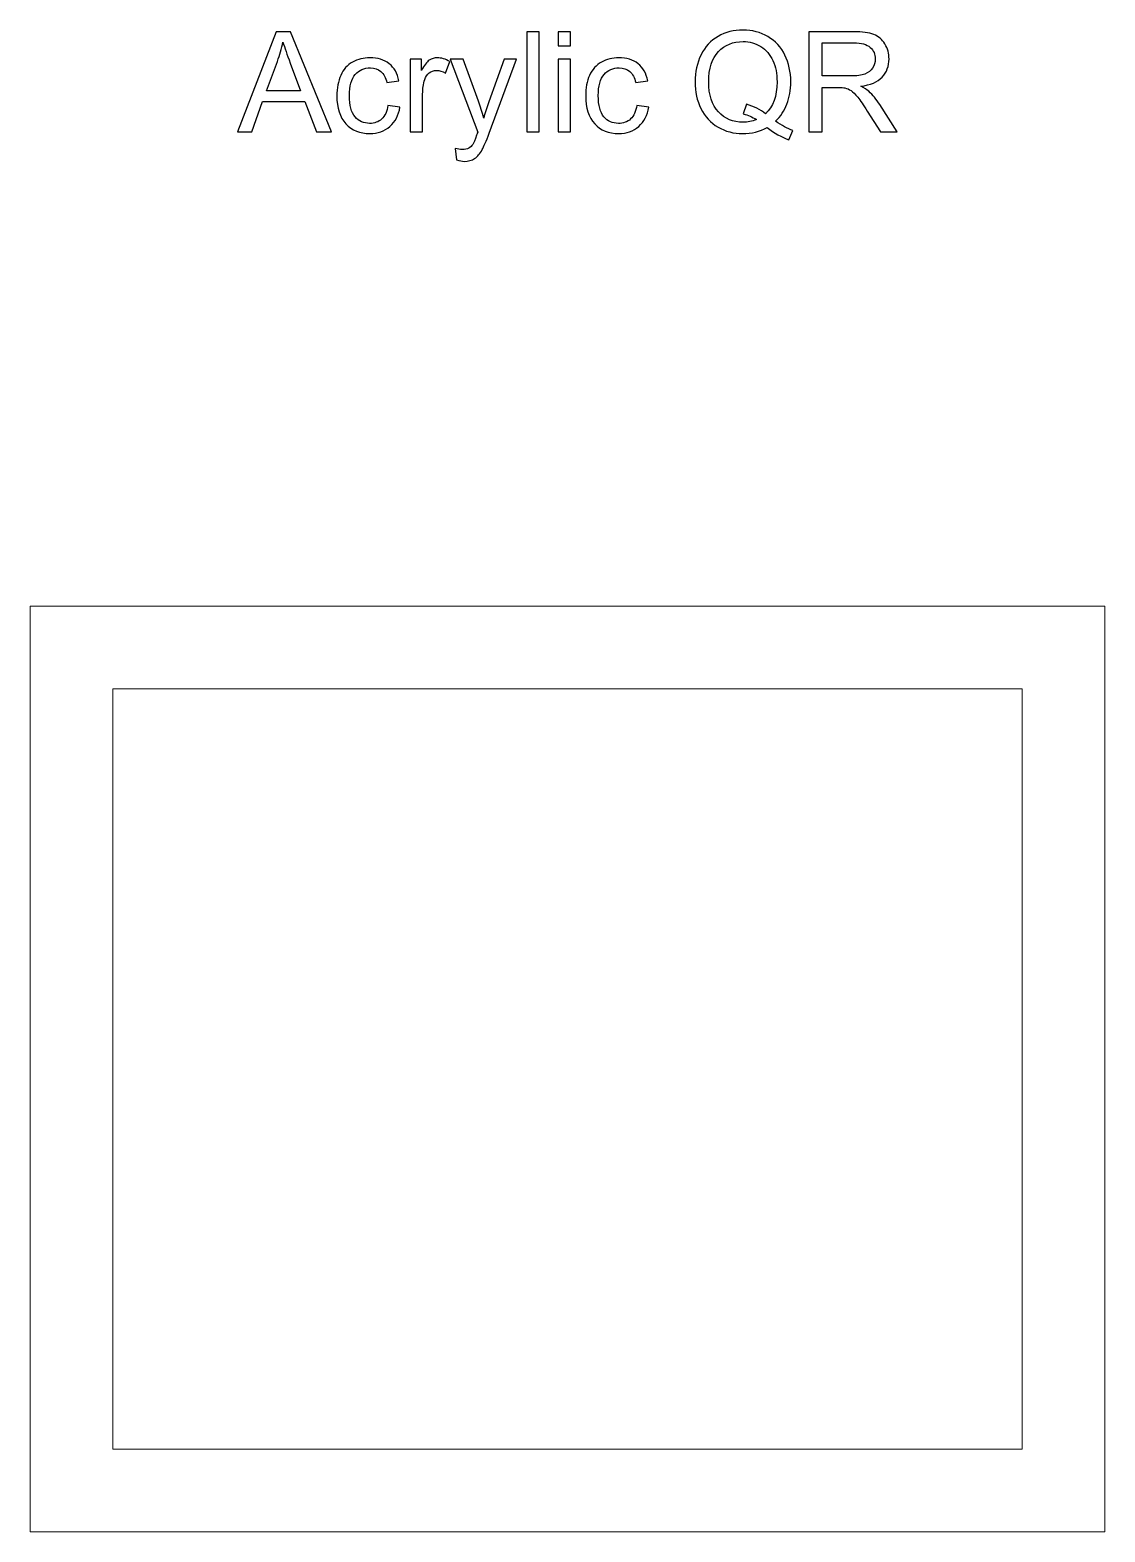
# Model space of a CAD drawing. Header units: centimetres. Extents: x -3.24 to 3.26, y -1.6 to 7.48.
import ezdxf

# ---------------------------------------------------------------- set-up
doc = ezdxf.new("R2010")
doc.units = ezdxf.units.CM
doc.header["$MEASUREMENT"] = 0
doc.layers.add('Layer 1', color=7, linetype='Continuous')

msp = doc.modelspace()

# ---------------------------------------------------------------- linework, layer by layer
at = {"layer": 'Layer 1', "color": 250, "lineweight": 20}
for points in [[(-3.23861, -1.60396), (3.26139, -1.60396), (3.26139, 3.99604), (-3.23861, 3.99604), (-3.23861, -1.60396)], [(-2.73861, -1.10396), (2.76139, -1.10396), (2.76139, 3.49604), (-2.73861, 3.49604), (-2.73861, -1.10396)]]:
    msp.add_lwpolyline(points, close=True, dxfattribs=at)
at = {"layer": 'Layer 1', "color": 250}
for points, knots in [([(-1.9834, 6.86341), (-1.9834, 6.86341), (-1.75085, 7.46963), (-1.75085, 7.46963), (-1.75085, 7.46963), (-1.66265, 7.46963), (-1.66265, 7.46963), (-1.66265, 7.46963), (-1.41585, 6.86341), (-1.41585, 6.86341), (-1.41585, 6.86341), (-1.50715, 6.86341), (-1.50715, 6.86341), (-1.50715, 6.86341), (-1.57728, 7.04714), (-1.57728, 7.04714), (-1.57728, 7.04714), (-1.83255, 7.04714), (-1.83255, 7.04714), (-1.83255, 7.04714), (-1.89831, 6.86341), (-1.89831, 6.86341), (-1.89831, 6.86341), (-1.9834, 6.86341), (-1.9834, 6.86341)], [0, 0, 0, 0, 0.125, 0.125, 0.125, 0.25, 0.25, 0.25, 0.375, 0.375, 0.375, 0.5, 0.5, 0.5, 0.625, 0.625, 0.625, 0.75, 0.75, 0.75, 0.875, 0.875, 0.875, 1, 1, 1, 1]), ([(-0.23459, 6.86341), (-0.23459, 6.86341), (-0.23459, 7.46963), (-0.23459, 7.46963), (-0.23459, 7.46963), (-0.16009, 7.46963), (-0.16009, 7.46963), (-0.16009, 7.46963), (-0.16009, 6.86341), (-0.16009, 6.86341), (-0.16009, 6.86341), (-0.23459, 6.86341), (-0.23459, 6.86341)], [0, 0, 0, 0, 0.25, 0.25, 0.25, 0.5, 0.5, 0.5, 0.75, 0.75, 0.75, 1, 1, 1, 1]), ([(-0.0448, 7.38496), (-0.0448, 7.38496), (-0.0448, 7.46963), (-0.0448, 7.46963), (-0.0448, 7.46963), (0.02971, 7.46963), (0.02971, 7.46963), (0.02971, 7.46963), (0.02971, 7.38496), (0.02971, 7.38496), (0.02971, 7.38496), (-0.0448, 7.38496), (-0.0448, 7.38496)], [0, 0, 0, 0, 0.25, 0.25, 0.25, 0.5, 0.5, 0.5, 0.75, 0.75, 0.75, 1, 1, 1, 1]), ([(1.26994, 6.92846), (1.30733, 6.90278), (1.34176, 6.88415), (1.37337, 6.8723), (1.37337, 6.8723), (1.34952, 6.81642), (1.34952, 6.81642), (1.30592, 6.83208), (1.26246, 6.85678), (1.21914, 6.89064), (1.17426, 6.86567), (1.12473, 6.85325), (1.07055, 6.85325), (1.0158, 6.85325), (0.96612, 6.86651), (0.92153, 6.8929), (0.87694, 6.91929), (0.84265, 6.95654), (0.81852, 7.00438), (0.79439, 7.05236), (0.7824, 7.10626), (0.7824, 7.16638), (0.7824, 7.22607), (0.79453, 7.28039), (0.8188, 7.3295), (0.84293, 7.37847), (0.87751, 7.41572), (0.92224, 7.4414), (0.96697, 7.46694), (1.01707, 7.47979), (1.07238, 7.47979), (1.12826, 7.47979), (1.17864, 7.46652), (1.22351, 7.43999), (1.26839, 7.41332), (1.30268, 7.37621), (1.32624, 7.32837), (1.34981, 7.28068), (1.36152, 7.22677), (1.36152, 7.1668), (1.36152, 7.11685), (1.3539, 7.07211), (1.33866, 7.03232), (1.32356, 6.99253), (1.30056, 6.95795), (1.26994, 6.92846)], [0, 0, 0, 0, 0.0666667, 0.0666667, 0.0666667, 0.1333333, 0.1333333, 0.1333333, 0.2, 0.2, 0.2, 0.2666667, 0.2666667, 0.2666667, 0.3333333, 0.3333333, 0.3333333, 0.4, 0.4, 0.4, 0.4666667, 0.4666667, 0.4666667, 0.5333333, 0.5333333, 0.5333333, 0.6, 0.6, 0.6, 0.6666667, 0.6666667, 0.6666667, 0.7333333, 0.7333333, 0.7333333, 0.8, 0.8, 0.8, 0.8666667, 0.8666667, 0.8666667, 0.9333333, 0.9333333, 0.9333333, 1, 1, 1, 1]), ([(1.47145, 6.86341), (1.47145, 6.86341), (1.47145, 7.46963), (1.47145, 7.46963), (1.47145, 7.46963), (1.74012, 7.46963), (1.74012, 7.46963), (1.79417, 7.46963), (1.83523, 7.46412), (1.86331, 7.45326), (1.8914, 7.44239), (1.91383, 7.4232), (1.93062, 7.39568), (1.94742, 7.36817), (1.95574, 7.33769), (1.95574, 7.30438), (1.95574, 7.26134), (1.94177, 7.22508), (1.91397, 7.19559), (1.88617, 7.16609), (1.84328, 7.14747), (1.78514, 7.13942), (1.80645, 7.12926), (1.82253, 7.1191), (1.83354, 7.10923), (1.85696, 7.08778), (1.87912, 7.06083), (1.89986, 7.02851), (1.89986, 7.02851), (2.00471, 6.86341), (2.00471, 6.86341), (2.00471, 6.86341), (1.90452, 6.86341), (1.90452, 6.86341), (1.90452, 6.86341), (1.82437, 6.98956), (1.82437, 6.98956), (1.80108, 7.02611), (1.78175, 7.05391), (1.76665, 7.07324), (1.75141, 7.09258), (1.73787, 7.10598), (1.72587, 7.11374), (1.71402, 7.12136), (1.70174, 7.12672), (1.68932, 7.12983), (1.68029, 7.13166), (1.66548, 7.13265), (1.64473, 7.13265), (1.64473, 7.13265), (1.55188, 7.13265), (1.55188, 7.13265), (1.55188, 7.13265), (1.55188, 6.86341), (1.55188, 6.86341), (1.55188, 6.86341), (1.47145, 6.86341), (1.47145, 6.86341)], [0, 0, 0, 0, 0.0526316, 0.0526316, 0.0526316, 0.1052632, 0.1052632, 0.1052632, 0.1578947, 0.1578947, 0.1578947, 0.2105263, 0.2105263, 0.2105263, 0.2631579, 0.2631579, 0.2631579, 0.3157895, 0.3157895, 0.3157895, 0.3684211, 0.3684211, 0.3684211, 0.4210526, 0.4210526, 0.4210526, 0.4736842, 0.4736842, 0.4736842, 0.5263158, 0.5263158, 0.5263158, 0.5789474, 0.5789474, 0.5789474, 0.6315789, 0.6315789, 0.6315789, 0.6842105, 0.6842105, 0.6842105, 0.7368421, 0.7368421, 0.7368421, 0.7894737, 0.7894737, 0.7894737, 0.8421053, 0.8421053, 0.8421053, 0.8947368, 0.8947368, 0.8947368, 0.9473684, 0.9473684, 0.9473684, 1, 1, 1, 1]), ([(-1.80899, 7.11233), (-1.80899, 7.11233), (-1.6024, 7.11233), (-1.6024, 7.11233), (-1.6024, 7.11233), (-1.66562, 7.28039), (-1.66562, 7.28039), (-1.68467, 7.33148), (-1.69906, 7.37367), (-1.70908, 7.40697), (-1.7174, 7.36746), (-1.72855, 7.32866), (-1.74252, 7.29027), (-1.74252, 7.29027), (-1.80899, 7.11233), (-1.80899, 7.11233)], [0, 0, 0, 0, 0.2, 0.2, 0.2, 0.4, 0.4, 0.4, 0.6, 0.6, 0.6, 0.8, 0.8, 0.8, 1, 1, 1, 1]), ([(1.09383, 7.03091), (1.13997, 7.01793), (1.17807, 6.99859), (1.20799, 6.97305), (1.25498, 7.01595), (1.27855, 7.08044), (1.27855, 7.16652), (1.27855, 7.21548), (1.27022, 7.25824), (1.25357, 7.29479), (1.23692, 7.33148), (1.21265, 7.35984), (1.18061, 7.38002), (1.14858, 7.4002), (1.1126, 7.41036), (1.0728, 7.41036), (1.01311, 7.41036), (0.96358, 7.3899), (0.92436, 7.34912), (0.88498, 7.30819), (0.86537, 7.24723), (0.86537, 7.16609), (0.86537, 7.0875), (0.88484, 7.0271), (0.92365, 6.98491), (0.9626, 6.94286), (1.01227, 6.92183), (1.0728, 6.92183), (1.10131, 6.92183), (1.12826, 6.92719), (1.15366, 6.93792), (1.12854, 6.95414), (1.10216, 6.96572), (1.0745, 6.97263), (1.0745, 6.97263), (1.09383, 7.03091), (1.09383, 7.03091)], [0, 0, 0, 0, 0.0833333, 0.0833333, 0.0833333, 0.1666667, 0.1666667, 0.1666667, 0.25, 0.25, 0.25, 0.3333333, 0.3333333, 0.3333333, 0.4166667, 0.4166667, 0.4166667, 0.5, 0.5, 0.5, 0.5833333, 0.5833333, 0.5833333, 0.6666667, 0.6666667, 0.6666667, 0.75, 0.75, 0.75, 0.8333333, 0.8333333, 0.8333333, 0.9166667, 0.9166667, 0.9166667, 1, 1, 1, 1]), ([(1.55188, 7.20208), (1.55188, 7.20208), (1.72404, 7.20208), (1.72404, 7.20208), (1.76073, 7.20208), (1.78923, 7.20589), (1.80983, 7.21351), (1.83044, 7.22099), (1.8461, 7.23312), (1.85668, 7.24991), (1.86741, 7.26657), (1.87277, 7.28463), (1.87277, 7.30424), (1.87277, 7.33289), (1.86247, 7.3566), (1.84172, 7.37508), (1.82098, 7.39357), (1.78824, 7.40274), (1.74351, 7.40274), (1.74351, 7.40274), (1.55188, 7.40274), (1.55188, 7.40274), (1.55188, 7.40274), (1.55188, 7.20208), (1.55188, 7.20208)], [0, 0, 0, 0, 0.125, 0.125, 0.125, 0.25, 0.25, 0.25, 0.375, 0.375, 0.375, 0.5, 0.5, 0.5, 0.625, 0.625, 0.625, 0.75, 0.75, 0.75, 0.875, 0.875, 0.875, 1, 1, 1, 1]), ([(-1.0745, 7.02428), (-1.0745, 7.02428), (-1.00169, 7.01412), (-1.00169, 7.01412), (-1.00973, 6.96402), (-1.03005, 6.92493), (-1.06293, 6.89657), (-1.09581, 6.86821), (-1.13631, 6.8541), (-1.18414, 6.8541), (-1.24411, 6.8541), (-1.29238, 6.87371), (-1.32878, 6.91294), (-1.36533, 6.95217), (-1.38353, 7.00833), (-1.38353, 7.08143), (-1.38353, 7.12884), (-1.37563, 7.17019), (-1.35997, 7.20575), (-1.3443, 7.24117), (-1.32046, 7.26784), (-1.28828, 7.28547), (-1.25625, 7.30326), (-1.2214, 7.31215), (-1.18358, 7.31215), (-1.13602, 7.31215), (-1.09694, 7.30015), (-1.06674, 7.27602), (-1.0364, 7.25189), (-1.01693, 7.2176), (-1.00846, 7.17329), (-1.00846, 7.17329), (-1.08043, 7.16228), (-1.08043, 7.16228), (-1.08734, 7.19178), (-1.09948, 7.21393), (-1.11711, 7.22889), (-1.13461, 7.24371), (-1.15578, 7.25118), (-1.18061, 7.25118), (-1.21815, 7.25118), (-1.24863, 7.23778), (-1.2722, 7.21097), (-1.29562, 7.18402), (-1.30733, 7.14168), (-1.30733, 7.08354), (-1.30733, 7.02456), (-1.29604, 6.9818), (-1.27347, 6.95513), (-1.25075, 6.92846), (-1.22125, 6.91506), (-1.18499, 6.91506), (-1.15564, 6.91506), (-1.13123, 6.92395), (-1.11175, 6.94187), (-1.09214, 6.95965), (-1.07972, 6.98716), (-1.0745, 7.02428)], [0, 0, 0, 0, 0.0526316, 0.0526316, 0.0526316, 0.1052632, 0.1052632, 0.1052632, 0.1578947, 0.1578947, 0.1578947, 0.2105263, 0.2105263, 0.2105263, 0.2631579, 0.2631579, 0.2631579, 0.3157895, 0.3157895, 0.3157895, 0.3684211, 0.3684211, 0.3684211, 0.4210526, 0.4210526, 0.4210526, 0.4736842, 0.4736842, 0.4736842, 0.5263158, 0.5263158, 0.5263158, 0.5789474, 0.5789474, 0.5789474, 0.6315789, 0.6315789, 0.6315789, 0.6842105, 0.6842105, 0.6842105, 0.7368421, 0.7368421, 0.7368421, 0.7894737, 0.7894737, 0.7894737, 0.8421053, 0.8421053, 0.8421053, 0.8947368, 0.8947368, 0.8947368, 0.9473684, 0.9473684, 0.9473684, 1, 1, 1, 1]), ([(-0.93903, 6.86341), (-0.93903, 6.86341), (-0.93903, 7.30283), (-0.93903, 7.30283), (-0.93903, 7.30283), (-0.87214, 7.30283), (-0.87214, 7.30283), (-0.87214, 7.30283), (-0.87214, 7.23552), (-0.87214, 7.23552), (-0.85507, 7.26671), (-0.83926, 7.28731), (-0.82473, 7.29719), (-0.81019, 7.30721), (-0.79425, 7.31215), (-0.77689, 7.31215), (-0.75177, 7.31215), (-0.72623, 7.30424), (-0.70027, 7.28858), (-0.70027, 7.28858), (-0.72679, 7.21986), (-0.72679, 7.21986), (-0.74486, 7.23002), (-0.76292, 7.2351), (-0.78098, 7.2351), (-0.79721, 7.2351), (-0.81174, 7.23016), (-0.82458, 7.22042), (-0.83743, 7.21069), (-0.8466, 7.19714), (-0.8521, 7.17978), (-0.86043, 7.15339), (-0.86452, 7.12447), (-0.86452, 7.093), (-0.86452, 7.093), (-0.86452, 6.86341), (-0.86452, 6.86341), (-0.86452, 6.86341), (-0.93903, 6.86341), (-0.93903, 6.86341)], [0, 0, 0, 0, 0.0769231, 0.0769231, 0.0769231, 0.1538462, 0.1538462, 0.1538462, 0.2307692, 0.2307692, 0.2307692, 0.3076923, 0.3076923, 0.3076923, 0.3846154, 0.3846154, 0.3846154, 0.4615385, 0.4615385, 0.4615385, 0.5384615, 0.5384615, 0.5384615, 0.6153846, 0.6153846, 0.6153846, 0.6923077, 0.6923077, 0.6923077, 0.7692308, 0.7692308, 0.7692308, 0.8461538, 0.8461538, 0.8461538, 0.9230769, 0.9230769, 0.9230769, 1, 1, 1, 1]), ([(-0.65963, 6.6945), (-0.65963, 6.6945), (-0.66809, 6.76336), (-0.66809, 6.76336), (-0.65172, 6.75899), (-0.63761, 6.75673), (-0.62548, 6.75673), (-0.60883, 6.75673), (-0.59556, 6.75955), (-0.58568, 6.76506), (-0.57567, 6.77056), (-0.56748, 6.77832), (-0.56113, 6.7882), (-0.55647, 6.79568), (-0.54885, 6.81416), (-0.53841, 6.8438), (-0.537, 6.84789), (-0.53488, 6.85396), (-0.53178, 6.862), (-0.53178, 6.862), (-0.69857, 7.30283), (-0.69857, 7.30283), (-0.69857, 7.30283), (-0.61899, 7.30283), (-0.61899, 7.30283), (-0.61899, 7.30283), (-0.52726, 7.04911), (-0.52726, 7.04911), (-0.51527, 7.01708), (-0.50469, 6.98321), (-0.49523, 6.94765), (-0.48662, 6.9811), (-0.47646, 7.01412), (-0.46461, 7.04657), (-0.46461, 7.04657), (-0.37091, 7.30283), (-0.37091, 7.30283), (-0.37091, 7.30283), (-0.29655, 7.30283), (-0.29655, 7.30283), (-0.29655, 7.30283), (-0.46263, 6.85579), (-0.46263, 6.85579), (-0.48056, 6.80767), (-0.49453, 6.77465), (-0.50454, 6.75645), (-0.51781, 6.73204), (-0.53305, 6.71411), (-0.55012, 6.70268), (-0.56734, 6.69125), (-0.5878, 6.68561), (-0.61151, 6.68561), (-0.6259, 6.68561), (-0.64199, 6.68857), (-0.65963, 6.6945)], [0, 0, 0, 0, 0.0555556, 0.0555556, 0.0555556, 0.1111111, 0.1111111, 0.1111111, 0.1666667, 0.1666667, 0.1666667, 0.2222222, 0.2222222, 0.2222222, 0.2777778, 0.2777778, 0.2777778, 0.3333333, 0.3333333, 0.3333333, 0.3888889, 0.3888889, 0.3888889, 0.4444444, 0.4444444, 0.4444444, 0.5, 0.5, 0.5, 0.5555556, 0.5555556, 0.5555556, 0.6111111, 0.6111111, 0.6111111, 0.6666667, 0.6666667, 0.6666667, 0.7222222, 0.7222222, 0.7222222, 0.7777778, 0.7777778, 0.7777778, 0.8333333, 0.8333333, 0.8333333, 0.8888889, 0.8888889, 0.8888889, 0.9444444, 0.9444444, 0.9444444, 1, 1, 1, 1]), ([(-0.0448, 6.86341), (-0.0448, 6.86341), (-0.0448, 7.30283), (-0.0448, 7.30283), (-0.0448, 7.30283), (0.02971, 7.30283), (0.02971, 7.30283), (0.02971, 7.30283), (0.02971, 6.86341), (0.02971, 6.86341), (0.02971, 6.86341), (-0.0448, 6.86341), (-0.0448, 6.86341)], [0, 0, 0, 0, 0.25, 0.25, 0.25, 0.5, 0.5, 0.5, 0.75, 0.75, 0.75, 1, 1, 1, 1]), ([(0.43032, 7.02428), (0.43032, 7.02428), (0.50313, 7.01412), (0.50313, 7.01412), (0.49509, 6.96402), (0.47477, 6.92493), (0.44189, 6.89657), (0.40901, 6.86821), (0.36851, 6.8541), (0.32068, 6.8541), (0.26071, 6.8541), (0.21244, 6.87371), (0.17604, 6.91294), (0.13949, 6.95217), (0.12129, 7.00833), (0.12129, 7.08143), (0.12129, 7.12884), (0.12919, 7.17019), (0.14485, 7.20575), (0.16052, 7.24117), (0.18436, 7.26784), (0.21654, 7.28547), (0.24857, 7.30326), (0.28342, 7.31215), (0.32124, 7.31215), (0.3688, 7.31215), (0.40788, 7.30015), (0.43808, 7.27602), (0.46842, 7.25189), (0.48789, 7.2176), (0.49636, 7.17329), (0.49636, 7.17329), (0.42439, 7.16228), (0.42439, 7.16228), (0.41748, 7.19178), (0.40534, 7.21393), (0.38771, 7.22889), (0.37021, 7.24371), (0.34904, 7.25118), (0.32421, 7.25118), (0.28667, 7.25118), (0.25619, 7.23778), (0.23262, 7.21097), (0.2092, 7.18402), (0.19749, 7.14168), (0.19749, 7.08354), (0.19749, 7.02456), (0.20878, 6.9818), (0.23135, 6.95513), (0.25407, 6.92846), (0.28357, 6.91506), (0.31983, 6.91506), (0.34918, 6.91506), (0.37359, 6.92395), (0.39307, 6.94187), (0.41268, 6.95965), (0.4251, 6.98716), (0.43032, 7.02428)], [0, 0, 0, 0, 0.0526316, 0.0526316, 0.0526316, 0.1052632, 0.1052632, 0.1052632, 0.1578947, 0.1578947, 0.1578947, 0.2105263, 0.2105263, 0.2105263, 0.2631579, 0.2631579, 0.2631579, 0.3157895, 0.3157895, 0.3157895, 0.3684211, 0.3684211, 0.3684211, 0.4210526, 0.4210526, 0.4210526, 0.4736842, 0.4736842, 0.4736842, 0.5263158, 0.5263158, 0.5263158, 0.5789474, 0.5789474, 0.5789474, 0.6315789, 0.6315789, 0.6315789, 0.6842105, 0.6842105, 0.6842105, 0.7368421, 0.7368421, 0.7368421, 0.7894737, 0.7894737, 0.7894737, 0.8421053, 0.8421053, 0.8421053, 0.8947368, 0.8947368, 0.8947368, 0.9473684, 0.9473684, 0.9473684, 1, 1, 1, 1])]:
    msp.add_open_spline(points, degree=3, knots=knots, dxfattribs=at)

doc.saveas('drawing.dxf')
